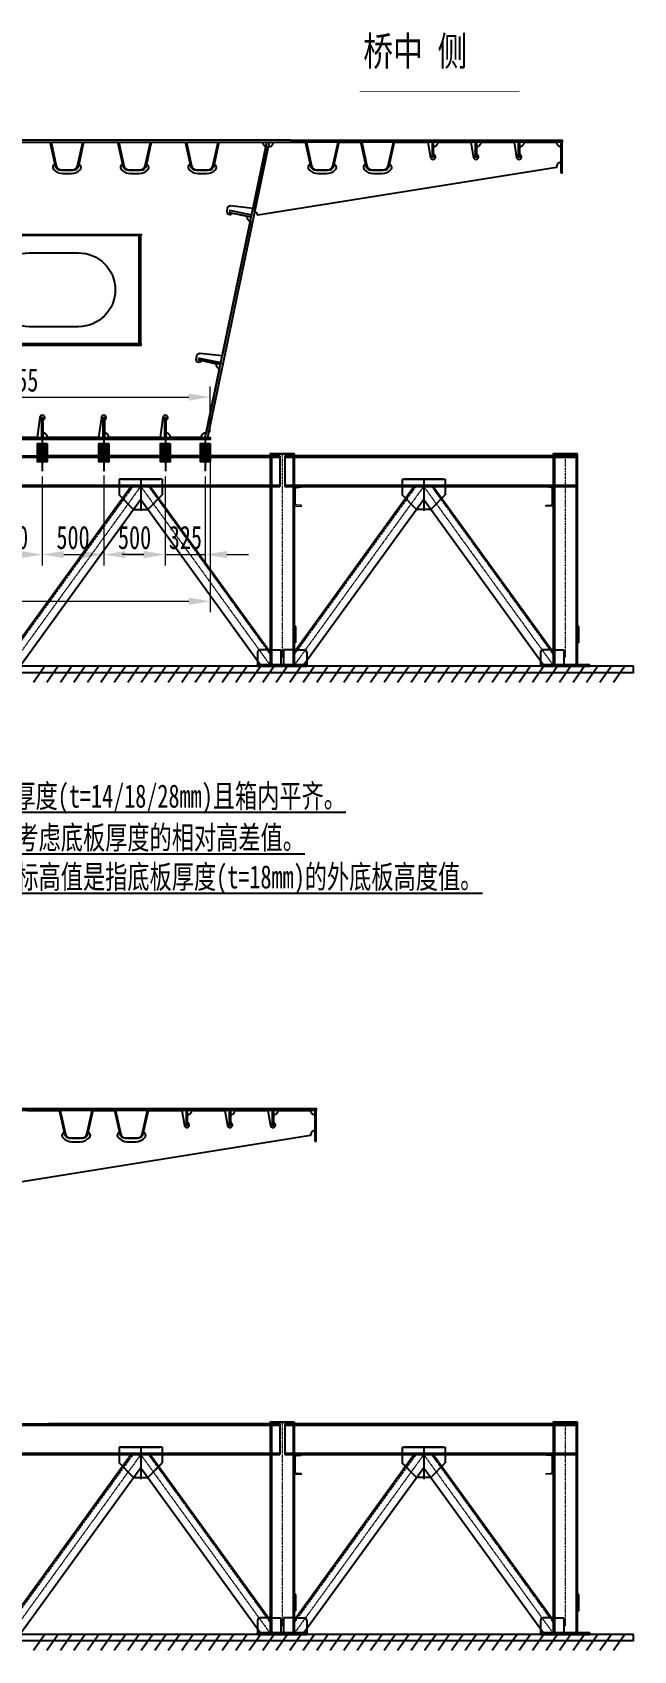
# Model space of a CAD drawing. Extents: x -158665 to 747974, y -1078007 to -307893.
# Drawn here: x 572125 to 577012, y -715950 to -702795 of the extents above; entities that cross this region are included whole.
import ezdxf

# ---------------------------------------------------------------- set-up
doc = ezdxf.new("R2010")
doc.units = 0
doc.header["$LTSCALE"] = 0.02
doc.header["$MEASUREMENT"] = 0
doc.header["$PDMODE"] = 35
doc.header["$PDSIZE"] = 150
doc.linetypes.add('CENTER', pattern=[2, 1.25, -0.25, 0.25, -0.25])
doc.linetypes.add('DASHEDX2', pattern=[38.1, 25.4, -12.7])
doc.layers.get('0').update_dxf_attribs({"linetype": 'CONTINUOUS'})
doc.layers.get('Defpoints').update_dxf_attribs({"linetype": 'CONTINUOUS'})
doc.layers.add('1', color=1, linetype='CONTINUOUS')
for name, color, linetype, lineweight in [('中心线(CENTER)', 1, 'CENTER', 13), ('中粗线', 7, 'CONTINUOUS', 25), ('文字层', 4, 'CONTINUOUS', 13)]:
    doc.layers.add(name, color=color, linetype=linetype, lineweight=lineweight)
doc.styles.add('仿宋', font='仿宋_GB2312_1.ttf', dxfattribs={"width": 0.7})
doc.dimstyles.new('70', dxfattribs={"dimscale": 70, "dimtxt": 2.7, "dimasz": 2.5, "dimexe": 1.25, "dimexo": 0.625, "dimtad": 1, "dimdec": 0, "dimdsep": 46, "dimtxsty": '仿宋', "dimcen": 2.5, "dimclrd": 3, "dimclre": 3, "dimclrt": 4, "dimazin": 0, "dimtfac": 1, "dimtdec": 0, "dimtmove": 0, "dimatfit": 3, "dimfxl": 1.25, "dimlwd": 13, "dimlwe": 13, "dimarcsym": 0})

# ---------------------------------------------------------------- blocks, each defined once
blk = doc.blocks.new('h2')
at = {"color": 8}
for p, q in [((0, 0), (380, 0)), ((2260, 0), (380, 0)), ((2180, 14), (2380, 14)), ((2380, 14), (2180, 14)), ((4480, 14), (4680, 14)), ((4680, 14), (4480, 14)), ((0, -11), (160, -11)), ((155, -11), (2260, -11)), ((4680, 0), (2300, 0)), ((2300, -11), (2700, -11)), ((2700, -11), (4680, -11)), ((0, -239), (160, -239)), ((0, -250), (160, -250)), ((160, -239), (2260, -239)), ((160, -250), (2260, -250)), ((1305, -190), (955, -190)), ((955, -190), (955, -318)), ((974, -190), (1286, -190)), ((1130, -190), (1130, -449)), ((2300, -239), (2400, -239)), ((2300, -239), (2700, -239)), ((2300, -250), (2400, -250)), ((2300, -250), (2700, -250)), ((2700, -239), (4680, -239)), ((2700, -250), (4680, -250)), ((4680, -250), (2780, -250)), ((3255, -190), (3605, -190)), ((3586, -190), (3274, -190)), ((3430, -190), (3430, -449)), ((3605, -190), (3605, -318)), ((4600, -239), (4680, -239)), ((4600, -250), (4680, -250)), ((4680, -250), (4600, -250)), ((4680, -250), (4600, -250)), ((2180, -1577), (2270, -1577)), ((2270, -1577), (2270, -1700)), ((2380, -1577), (2290, -1577)), ((2290, -1577), (2290, -1701)), ((2380, -1577), (2290, -1577)), ((2290, -1577), (2290, -1700)), ((2380, -1577), (2460, -1577)), ((4480, -1577), (4570, -1577)), ((4570, -1577), (4570, -1700)), ((2080, -1597), (2080, -1700)), ((2480, -1700), (2080, -1700)), ((2080, -1700), (2480, -1700)), ((2080, -1712), (2080, -1700)), ((2130, -1700), (2430, -1700)), ((2130, -1700), (2172, -1700)), ((2130, -1700), (2172, -1700)), ((2430, -1700), (2130, -1700)), ((2430, -1700), (2388, -1700)), ((2430, -1700), (2388, -1700)), ((2430, -1700), (2388, -1700)), ((2430, -1700), (2388, -1700)), ((2480, -1597), (2480, -1709)), ((2480, -1597), (2480, -1700)), ((2480, -1712), (2480, -1700)), ((2480, -1712), (2480, -1700)), ((4380, -1597), (4380, -1700)), ((4780, -1700), (4380, -1700)), ((4380, -1700), (4780, -1700)), ((4380, -1712), (4380, -1700)), ((4430, -1700), (4730, -1700)), ((4430, -1700), (4472, -1700)), ((4430, -1700), (4472, -1700)), ((4730, -1700), (4430, -1700)), ((4730, -1700), (4688, -1700)), ((4730, -1700), (4688, -1700)), ((4730, -1700), (4688, -1700)), ((4730, -1700), (4688, -1700)), ((4780, -1712), (4780, -1700)), ((4780, -1712), (4780, -1700)), ((2480, -1712), (2080, -1712)), ((2080, -1712), (2480, -1712)), ((2210, -1712), (2350, -1712)), ((2350, -1712), (2210, -1712)), ((4780, -1712), (4380, -1712)), ((4380, -1712), (4780, -1712)), ((4510, -1712), (4650, -1712)), ((4650, -1712), (4510, -1712))]:
    blk.add_line(p, q, dxfattribs=at)
at = {"color": 8, "linetype": 'DASHEDX2', "ltscale": 10}
for p, q in [((2192, 14), (2192, -1700)), ((2368, 14), (2368, -1700)), ((4492, 14), (4492, -1700)), ((4668, 14), (4668, -1700))]:
    blk.add_line(p, q, dxfattribs=at)
at = {"color": 8, "linetype": 'DASHEDX2', "ltscale": 50}
for p, q in [((0, -11), (160, -11)), ((155, -11), (2260, -11)), ((2300, -11), (2360, -11)), ((2700, -11), (4680, -11))]:
    blk.add_line(p, q, dxfattribs=at)
at = {"color": 8, "ltscale": 50}
for p, q in [((1305, -190), (1305, -318)), ((3255, -190), (3255, -318)), ((4420, -250), (4480, -250)), ((1072, -437), (955, -318)), ((1188, -437), (1305, -318)), ((1188, -437), (1305, -318)), ((1188, -437), (1305, -319)), ((3372, -437), (3255, -318)), ((3372, -437), (3255, -318)), ((3372, -437), (3255, -319)), ((3488, -437), (3605, -318)), ((1072, -437), (1188, -437)), ((3488, -437), (3372, -437)), ((2180, -1577), (2100, -1577)), ((2380, -1577), (2460, -1577)), ((4480, -1577), (4400, -1577))]:
    blk.add_line(p, q, dxfattribs=at)
at = {"color": 8}
for points in [[(2392, -1388), (2380, -1388), (2380, -1516), (2392, -1516)], [(4692, -1388), (4680, -1388), (4680, -1516), (4692, -1516)]]:
    blk.add_lwpolyline(points, close=True, dxfattribs=at)
for centre, start, end in [((2100, -1597), 90, 180), ((2460, -1597), 0, 90), ((2460, -1597), 0.0196, 90.0196), ((2460, -1597), 0, 90), ((4400, -1597), 90, 180)]:
    blk.add_arc(centre, 20, start, end, dxfattribs=at)
at = {"layer": '中心线(CENTER)', "color": 8, "ltscale": 10}
for p, q in [((2280, 14), (2280, -1644)), ((4580, 14), (4580, -1644)), ((1130, -250), (80, -1700)), ((1130, -250), (2180, -1700)), ((3430, -250), (2380, -1700)), ((3430, -250), (4480, -1700))]:
    blk.add_line(p, q, dxfattribs=at)
at = {"layer": '中粗线', "color": 8, "ltscale": 50}
for p, q in [((2260, 0), (2260, -250)), ((2300, 0), (2300, -250)), ((0, 0), (0, -250)), ((1053, -250), (68, -1610)), ((1207, -250), (2192, -1610)), ((3353, -250), (2368, -1610)), ((3507, -250), (4492, -1610)), ((1130, -357), (157, -1700)), ((1130, -357), (2103, -1700)), ((3430, -357), (2457, -1700)), ((3430, -357), (4403, -1700))]:
    blk.add_line(p, q, dxfattribs=at)
at = {"layer": '中粗线', "color": 8, "linetype": 'DASHEDX2', "ltscale": 5}
for p, q in [((1065, -250), (68, -1627)), ((1195, -250), (2192, -1627)), ((3365, -250), (2368, -1627)), ((3495, -250), (4492, -1627))]:
    blk.add_line(p, q, dxfattribs=at)
at = {"layer": '文字层', "color": 8}
for p, q in [((2180, 14), (2180, -1700)), ((2180, 14), (2180, -1700)), ((2380, 14), (2380, -1306)), ((2380, 14), (2380, -1700)), ((4480, 14), (4480, -1700)), ((4480, 14), (4480, -1700)), ((4680, 14), (4680, -1306)), ((4680, 14), (4680, -1700))]:
    blk.add_line(p, q, dxfattribs=at)
for points in [[(2380, -410), (2440, -410, 0.390356), (2433, -403), (2395, -400, -0.393594), (2387, -391), (2387, -269, -0.390356), (2395, -260), (2433, -257, 0.390356), (2440, -250), (2380, -250)], [(4480, -410), (4420, -410, -0.390356), (4427, -403), (4465, -400, 0.393594), (4473, -391), (4473, -269, 0.390356), (4465, -260), (4427, -257, -0.390356), (4420, -250), (4480, -250)]]:
    blk.add_lwpolyline(points, format="xyb", close=True, dxfattribs=at)
blk = doc.blocks.new('TJ')
at = {"color": 8}
blk.add_lwpolyline([(-556, -1726), (19325, -1726), (19325, -1776), (-556, -1776)], close=True, dxfattribs=at)
at = {"color": 8, "xscale": -1}
blk.add_blockref('h2', (4580, -14), dxfattribs=at)
blk = doc.blocks.new('*D508')
at = {"color": 3, "lineweight": 13, "ltscale": 3}
for p, q in [((571706, -706405), (571706, -707128)), ((572206, -706405), (572206, -707128))]:
    blk.add_line(p, q, dxfattribs=at)
at = {"color": 3, "linetype": 'ByBlock', "lineweight": 13, "ltscale": 3}
blk.add_line((571881, -707040), (572031, -707040), dxfattribs=at)
at = {"color": 3, "ltscale": 3}
for points in [[(571881, -707011), (571881, -707069), (571706, -707040)], [(572031, -707011), (572031, -707069), (572206, -707040)]]:
    blk.add_solid(points, dxfattribs=at)
at = {"layer": 'Defpoints', "color": 0, "ltscale": 3}
for p in [(571706, -706361), (572206, -706361), (572206, -707040)]:
    blk.add_point(p, dxfattribs=at)
at = {"color": 4, "ltscale": 3, "insert": (571956, -706902), "char_height": 189, "attachment_point": 5, "style": '仿宋'}
blk.add_mtext('500', dxfattribs=at)
blk = doc.blocks.new('*D509')
at = {"color": 3, "lineweight": 13, "ltscale": 3}
for p, q in [((572206, -706405), (572206, -707128)), ((572706, -706397), (572706, -707128))]:
    blk.add_line(p, q, dxfattribs=at)
at = {"color": 3, "linetype": 'ByBlock', "lineweight": 13, "ltscale": 3}
blk.add_line((572381, -707040), (572531, -707040), dxfattribs=at)
at = {"color": 3, "ltscale": 3}
for points in [[(572381, -707011), (572381, -707069), (572206, -707040)], [(572531, -707011), (572531, -707069), (572706, -707040)]]:
    blk.add_solid(points, dxfattribs=at)
at = {"layer": 'Defpoints', "color": 0, "ltscale": 3}
for p in [(572206, -706361), (572706, -706353), (572706, -707040)]:
    blk.add_point(p, dxfattribs=at)
at = {"color": 4, "ltscale": 3, "insert": (572456, -706902), "char_height": 189, "attachment_point": 5, "style": '仿宋'}
blk.add_mtext('500', dxfattribs=at)
blk = doc.blocks.new('*D510')
at = {"color": 3, "lineweight": 13, "ltscale": 3}
for p, q in [((572706, -706397), (572706, -707128)), ((573206, -706405), (573206, -707128))]:
    blk.add_line(p, q, dxfattribs=at)
at = {"color": 3, "linetype": 'ByBlock', "lineweight": 13, "ltscale": 3}
blk.add_line((572881, -707040), (573031, -707040), dxfattribs=at)
at = {"color": 3, "ltscale": 3}
for points in [[(572881, -707011), (572881, -707069), (572706, -707040)], [(573031, -707011), (573031, -707069), (573206, -707040)]]:
    blk.add_solid(points, dxfattribs=at)
at = {"layer": 'Defpoints', "color": 0, "ltscale": 3}
for p in [(572706, -706353), (573206, -706361), (573206, -707040)]:
    blk.add_point(p, dxfattribs=at)
at = {"color": 4, "ltscale": 3, "insert": (572956, -706902), "char_height": 189, "attachment_point": 5, "style": '仿宋'}
blk.add_mtext('500', dxfattribs=at)
blk = doc.blocks.new('*D511')
at = {"color": 3, "lineweight": 13, "ltscale": 3}
for p, q in [((573206, -706405), (573206, -707128)), ((573531, -706405), (573531, -707128))]:
    blk.add_line(p, q, dxfattribs=at)
at = {"color": 3, "linetype": 'ByBlock', "lineweight": 13, "ltscale": 3}
for p, q in [((573031, -707040), (572856, -707040)), ((573206, -707040), (573531, -707040)), ((573706, -707040), (573881, -707040))]:
    blk.add_line(p, q, dxfattribs=at)
at = {"color": 3, "ltscale": 3}
for points in [[(573031, -707011), (573031, -707069), (573206, -707040)], [(573706, -707011), (573706, -707069), (573531, -707040)]]:
    blk.add_solid(points, dxfattribs=at)
at = {"layer": 'Defpoints', "color": 0, "ltscale": 3}
for p in [(573206, -706361), (573531, -706361), (573531, -707040)]:
    blk.add_point(p, dxfattribs=at)
at = {"color": 4, "ltscale": 3, "insert": (573369, -706902), "char_height": 189, "attachment_point": 5, "style": '仿宋'}
blk.add_mtext('325', dxfattribs=at)
blk = doc.blocks.new('*D496')
at = {"color": 3, "lineweight": 13, "ltscale": 3}
for p, q in [((559241, -706149), (559241, -707507)), ((573571, -706149), (573571, -707507))]:
    blk.add_line(p, q, dxfattribs=at)
at = {"color": 3, "linetype": 'ByBlock', "lineweight": 13, "ltscale": 3}
blk.add_line((559416, -707420), (573396, -707420), dxfattribs=at)
at = {"color": 3, "ltscale": 3}
for points in [[(559416, -707390), (559416, -707449), (559241, -707420)], [(573396, -707390), (573396, -707449), (573571, -707420)]]:
    blk.add_solid(points, dxfattribs=at)
at = {"layer": 'Defpoints', "color": 0, "ltscale": 3}
for p in [(559241, -706106), (573571, -706106), (573571, -707420)]:
    blk.add_point(p, dxfattribs=at)
at = {"color": 4, "ltscale": 3, "insert": (565931, -707281), "char_height": 189, "attachment_point": 5, "style": '仿宋'}
blk.add_mtext('14330', dxfattribs=at)
blk = doc.blocks.new('*D806')
at = {"color": 3, "lineweight": 13, "ltscale": 3}
for p, q in [((570416, -706044), (570416, -705673)), ((573571, -706044), (573571, -705673))]:
    blk.add_line(p, q, dxfattribs=at)
at = {"color": 3, "linetype": 'ByBlock', "lineweight": 13, "ltscale": 3}
blk.add_line((570591, -705760), (573396, -705760), dxfattribs=at)
at = {"color": 3, "ltscale": 3}
for points in [[(570591, -705731), (570591, -705789), (570416, -705760)], [(573396, -705731), (573396, -705789), (573571, -705760)]]:
    blk.add_solid(points, dxfattribs=at)
at = {"layer": 'Defpoints', "color": 0, "ltscale": 3}
for p in [(573571, -705760), (570416, -706088), (573571, -706088)]:
    blk.add_point(p, dxfattribs=at)
at = {"color": 4, "ltscale": 3, "insert": (571994, -705622), "char_height": 189, "attachment_point": 5, "style": '仿宋'}
blk.add_mtext('3155', dxfattribs=at)

msp = doc.modelspace()

# ---------------------------------------------------------------- hatches: boundary and pattern name
at = {"ltscale": 3}
h = msp.add_hatch(dxfattribs=at)
h.set_pattern_fill('ANSI31', style=0)
h.set_pattern_definition([(45, (435905.2723, -729377.69714), (-0.08838834765, 0.08838834765), [])])
h.paths.add_polyline_path([(572246.1, -706136.2), (572246.1, -706286.2), (572166.1, -706286.2), (572166.1, -706136.2)])
h = msp.add_hatch(dxfattribs=at)
h.set_pattern_fill('ANSI31', style=0)
h.set_pattern_definition([(45, (436405.2723, -729377.69714), (-0.08838834765, 0.08838834765), [])])
h.paths.add_polyline_path([(572746.1, -706136.2), (572746.1, -706286.2), (572666.1, -706286.2), (572666.1, -706136.2)])
h = msp.add_hatch(dxfattribs=at)
h.set_pattern_fill('ANSI31', style=0)
h.set_pattern_definition([(45, (436905.2723, -729377.69714), (-0.08838834765, 0.08838834765), [])])
h.paths.add_polyline_path([(573246.1, -706136.2), (573246.1, -706286.2), (573166.1, -706286.2), (573166.1, -706136.2)])
h = msp.add_hatch(dxfattribs=at)
h.set_pattern_fill('ANSI31', style=0)
h.set_pattern_definition([(45, (437230.2723, -729377.69714), (-0.08838834765, 0.08838834765), [])])
h.paths.add_polyline_path([(573571.1, -706136.2), (573571.1, -706286.2), (573491.1, -706286.2), (573491.1, -706136.2)])

# ---------------------------------------------------------------- linework, layer by layer
at = {"color": 6, "ltscale": 3}
for p, q in [((572206.1, -706087.5), (572206.1, -706361)), ((572706.1, -706087.5), (572706.1, -706361)), ((573206.1, -706087.5), (573206.1, -706361)), ((573531.1, -706087.5), (573531.1, -706361))]:
    msp.add_line(p, q, dxfattribs=at)
at = {"color": 8, "ltscale": 3}
for p, q in [((572226.7, -707948.2), (572133.6, -708079.6)), ((572336.3, -707948.2), (572243.3, -708079.6)), ((572446, -707948.2), (572352.9, -708079.6)), ((572555.6, -707948.2), (572462.6, -708079.6)), ((572665.3, -707948.2), (572572.2, -708079.6)), ((572774.9, -707948.2), (572681.9, -708079.6)), ((572884.6, -707948.2), (572791.5, -708079.6)), ((572994.2, -707948.2), (572901.2, -708079.6)), ((573103.9, -707948.2), (573010.8, -708079.6)), ((573213.5, -707948.2), (573120.5, -708079.6)), ((573323.2, -707948.2), (573230.1, -708079.6)), ((573432.8, -707948.2), (573339.8, -708079.6)), ((573542.5, -707948.2), (573449.4, -708079.6)), ((573652.1, -707948.2), (573559.1, -708079.6)), ((573761.8, -707948.2), (573668.7, -708079.6)), ((573871.4, -707948.2), (573778.4, -708079.6)), ((573981.1, -707948.2), (573888, -708079.6)), ((574090.7, -707948.2), (573997.7, -708079.6)), ((574200.4, -707948.2), (574107.3, -708079.6)), ((574310, -707948.2), (574217, -708079.6)), ((574419.7, -707948.2), (574326.6, -708079.6)), ((574529.3, -707948.2), (574436.3, -708079.6)), ((574639, -707948.2), (574546, -708079.6)), ((574748.6, -707948.2), (574655.6, -708079.6)), ((574858.3, -707948.2), (574765.3, -708079.6)), ((574967.9, -707948.2), (574874.9, -708079.6)), ((575077.6, -707948.2), (574984.6, -708079.6)), ((575187.2, -707948.2), (575094.2, -708079.6)), ((575296.9, -707948.2), (575203.9, -708079.6)), ((575406.5, -707948.2), (575313.5, -708079.6)), ((575516.2, -707948.2), (575423.2, -708079.6)), ((575625.8, -707948.2), (575532.8, -708079.6)), ((575735.5, -707948.2), (575642.5, -708079.6)), ((575845.2, -707948.2), (575752.1, -708079.6)), ((575954.8, -707948.2), (575861.8, -708079.6)), ((576064.5, -707948.2), (575971.4, -708079.6)), ((576174.1, -707948.2), (576081.1, -708079.6)), ((576283.8, -707948.2), (576190.7, -708079.6)), ((576393.4, -707948.2), (576300.4, -708079.6)), ((576503.1, -707948.2), (576410, -708079.6)), ((576612.7, -707948.2), (576519.7, -708079.6)), ((576722.4, -707948.2), (576629.3, -708079.6)), ((576832, -707948.2), (576739, -708079.6)), ((576941.7, -707948.2), (576848.6, -708079.6)), ((572226.7, -715818.9), (572133.6, -715950.3)), ((572336.3, -715818.9), (572243.3, -715950.3)), ((572446, -715818.9), (572352.9, -715950.3)), ((572555.6, -715818.9), (572462.6, -715950.3)), ((572665.3, -715818.9), (572572.2, -715950.3)), ((572774.9, -715818.9), (572681.9, -715950.3)), ((572884.6, -715818.9), (572791.5, -715950.3)), ((572994.2, -715818.9), (572901.2, -715950.3)), ((573103.9, -715818.9), (573010.8, -715950.3)), ((573213.5, -715818.9), (573120.5, -715950.3)), ((573323.2, -715818.9), (573230.1, -715950.3)), ((573432.8, -715818.9), (573339.8, -715950.3)), ((573542.5, -715818.9), (573449.4, -715950.3)), ((573652.1, -715818.9), (573559.1, -715950.3)), ((573761.8, -715818.9), (573668.7, -715950.3)), ((573871.4, -715818.9), (573778.4, -715950.3)), ((573981.1, -715818.9), (573888, -715950.3)), ((574090.7, -715818.9), (573997.7, -715950.3)), ((574200.4, -715818.9), (574107.3, -715950.3)), ((574310, -715818.9), (574217, -715950.3)), ((574419.7, -715818.9), (574326.6, -715950.3)), ((574529.3, -715818.9), (574436.3, -715950.3)), ((574639, -715818.9), (574546, -715950.3)), ((574748.6, -715818.9), (574655.6, -715950.3)), ((574858.3, -715818.9), (574765.3, -715950.3)), ((574967.9, -715818.9), (574874.9, -715950.3)), ((575077.6, -715818.9), (574984.6, -715950.3)), ((575187.2, -715818.9), (575094.2, -715950.3)), ((575296.9, -715818.9), (575203.9, -715950.3)), ((575406.5, -715818.9), (575313.5, -715950.3)), ((575516.2, -715818.9), (575423.2, -715950.3)), ((575625.8, -715818.9), (575532.8, -715950.3)), ((575735.5, -715818.9), (575642.5, -715950.3)), ((575845.2, -715818.9), (575752.1, -715950.3)), ((575954.8, -715818.9), (575861.8, -715950.3)), ((576064.5, -715818.9), (575971.4, -715950.3)), ((576174.1, -715818.9), (576081.1, -715950.3)), ((576283.8, -715818.9), (576190.7, -715950.3)), ((576393.4, -715818.9), (576300.4, -715950.3)), ((576503.1, -715818.9), (576410, -715950.3)), ((576612.7, -715818.9), (576519.7, -715950.3)), ((576722.4, -715818.9), (576629.3, -715950.3)), ((576832, -715818.9), (576739, -715950.3)), ((576941.7, -715818.9), (576848.6, -715950.3))]:
    msp.add_line(p, q, dxfattribs=at)
at = {"color": 7, "ltscale": 3}
msp.add_lwpolyline([(574786, -703274.4, 7.78, 7.78, 0), (575754.5, -703274.4, 97.2, 0, 0), (576094.8, -703274.4, 0, 0, 0)], format="xyseb", dxfattribs=at)
at = {"color": 2, "ltscale": 3}
msp.add_lwpolyline([(572001.1, -703687.5), (572261.1, -703687.5), (572273.3, -703697.3), (572310.3, -703867.5, 0.5717692), (572297, -703908.5, 0.2157414), (572372.1, -703942.5), (572440.1, -703942.5, 0.2157414), (572515.3, -703908.5, 0.5717692), (572502, -703867.5), (572539, -703697.3), (572551.1, -703687.5), (572811.1, -703687.5), (572823.3, -703697.3), (572860.3, -703867.5, 0.5717692), (572847, -703908.5, 0.2157414), (572922.1, -703942.5), (572990.1, -703942.5, 0.2157414), (573065.3, -703908.5, 0.5717692), (573052, -703867.5), (573089, -703697.3), (573101.1, -703687.5), (573361.1, -703687.5), (573373.3, -703697.3), (573410.3, -703867.5, 0.5717692), (573397, -703908.5, 0.2157414), (573472.1, -703942.5), (573540.1, -703942.5, 0.2157414), (573615.3, -703908.5, 0.5717692), (573602, -703867.5), (573639, -703697.3), (573651.1, -703687.5), (573996.1, -703687.5, 0.3552568), (574024, -703721.8), (573919, -704225.8), (573736.7, -704206.4, 0.3855079), (573709.5, -704226.1), (573705.4, -704245.7, 0.8490905), (573751.5, -704263.5), (573870.2, -704288.2, 0.4142136), (573897.4, -704329.6), (573669, -705425.8), (573486.7, -705406.4, 0.3855079), (573459.5, -705426.1), (573455.4, -705445.7, 0.8490905), (573501.5, -705463.5), (573620.2, -705488.2, 0.4142136), (573647.4, -705529.6), (573538.3, -706053.2, 0.4757351), (573496.1, -706087.5), (573248.1, -706087.5, 0.4142136), (573213.1, -706052.5), (573213.1, -705946.2, 1.7629799), (573186.3, -705924.8), (573164.1, -706087.5), (572748.1, -706087.5, 0.4142136), (572713.1, -706052.5), (572713.1, -705946.2, 1.7629799), (572686.3, -705924.8), (572664.1, -706087.5), (572248.1, -706087.5, 0.4142136), (572213.1, -706052.5), (572213.1, -705946.2, 1.7629799), (572186.3, -705924.8), (572164.1, -706087.5), (571748.1, -706087.5, 0.4142136)], format="xyb", dxfattribs=at)
at = {"color": 7, "ltscale": 3}
for points in [[(572246.1, -706136.2), (572246.1, -706286.2), (572166.1, -706286.2), (572166.1, -706136.2)], [(572746.1, -706136.2), (572746.1, -706286.2), (572666.1, -706286.2), (572666.1, -706136.2)], [(573246.1, -706136.2), (573246.1, -706286.2), (573166.1, -706286.2), (573166.1, -706136.2)], [(573571.1, -706136.2), (573571.1, -706286.2), (573491.1, -706286.2), (573491.1, -706136.2)]]:
    msp.add_lwpolyline(points, close=True, dxfattribs=at)
at = {"color": 4}
msp.add_lwpolyline([(572226.1, -711558.1), (567956.1, -711558.1), (567956.1, -711542.1), (572226.1, -711542.1)], close=True, dxfattribs=at)
at = {"layer": '1', "color": 4}
msp.add_line((572226.1, -711558.1), (572226.1, -711542.1), dxfattribs=at)
for points in [[(569956.1, -703687.5), (574226.1, -703687.5), (574226.1, -703671.5), (569956.1, -703671.5)], [(574226.1, -703671.5), (576431.1, -703671.5), (576431.1, -703687.5), (574226.1, -703687.5)], [(575375.1, -703807.5), (575387.1, -703807.5), (575387.1, -703687.5), (575375.1, -703687.5)], [(575737.1, -703687.5), (575725.1, -703687.5), (575725.1, -703807.5), (575737.1, -703807.5)], [(576075.1, -703807.5), (576087.1, -703807.5), (576087.1, -703687.5), (576075.1, -703687.5)], [(576421.1, -703937.5), (576431.1, -703937.5), (576431.1, -703687.5), (576421.1, -703687.5)], [(573010.1, -704447.5), (570214.1, -704447.5), (570214.1, -704437.5), (573010.1, -704437.5)], [(573004.1, -705327.5), (572994.1, -705327.5), (572994.1, -704447.5), (573004.1, -704447.5)], [(570214.1, -705337.5), (573010.1, -705337.5), (573010.1, -705327.5), (570214.1, -705327.5)], [(572213.1, -705927.5), (572199.1, -705927.5), (572199.1, -706087.5), (572213.1, -706087.5)], [(572713.1, -705927.5), (572699.1, -705927.5), (572699.1, -706087.5), (572713.1, -706087.5)], [(573213.1, -705927.5), (573199.1, -705927.5), (573199.1, -706087.5), (573213.1, -706087.5)], [(570416.1, -706087.5), (573571.1, -706087.5), (573571.1, -706105.5), (570416.1, -706105.5)], [(572226.1, -711542.1), (574431.1, -711542.1), (574431.1, -711558.1), (572226.1, -711558.1)], [(573375.1, -711678.1), (573387.1, -711678.1), (573387.1, -711558.1), (573375.1, -711558.1)], [(573737.1, -711558.1), (573725.1, -711558.1), (573725.1, -711678.1), (573737.1, -711678.1)], [(574075.1, -711678.1), (574087.1, -711678.1), (574087.1, -711558.1), (574075.1, -711558.1)], [(574421.1, -711808.1), (574431.1, -711808.1), (574431.1, -711558.1), (574421.1, -711558.1)]]:
    msp.add_lwpolyline(points, close=True, dxfattribs=at)
for points in [[(572535, -703687.5), (572541.1, -703687.5), (572499, -703881.3, -0.3528189), (572454.1, -703917.5), (572358.2, -703917.5, -0.3528189), (572313.3, -703881.3), (572271.1, -703687.5), (572277.3, -703687.5), (572319.1, -703880, 0.3528189), (572358.2, -703911.5), (572454.1, -703911.5, 0.3528189), (572493.1, -703880)], [(573085, -703687.5), (573091.1, -703687.5), (573049, -703881.3, -0.3528189), (573004.1, -703917.5), (572908.2, -703917.5, -0.3528189), (572863.3, -703881.3), (572821.1, -703687.5), (572827.3, -703687.5), (572869.1, -703880, 0.3528189), (572908.2, -703911.5), (573004.1, -703911.5, 0.3528189), (573043.1, -703880)], [(573635, -703687.5), (573641.1, -703687.5), (573599, -703881.3, -0.3528189), (573554.1, -703917.5), (573458.2, -703917.5, -0.3528189), (573413.3, -703881.3), (573371.1, -703687.5), (573377.3, -703687.5), (573419.1, -703880, 0.3528189), (573458.2, -703911.5), (573554.1, -703911.5, 0.3528189), (573593.1, -703880)], [(574042.4, -703721.8, 0.4757351), (574084.5, -703687.5), (574226.1, -703687.5), (574346.1, -703687.5), (574385.3, -703867.5, 0.5717692), (574372, -703908.5, 0.2157414), (574447.1, -703942.5), (574515.1, -703942.5, 0.2157414), (574590.3, -703908.5, 0.5717692), (574577, -703867.5), (574616.1, -703687.5), (574796.1, -703687.5), (574835.3, -703867.5, 0.5717692), (574822, -703908.5, 0.2157414), (574897.1, -703942.5), (574965.1, -703942.5, 0.2157414), (575040.3, -703908.5, 0.5717692), (575027, -703867.5), (575066.1, -703687.5), (575340.1, -703687.5), (575361.4, -703810.9, 1.7811251), (575387.1, -703788.4), (575387.1, -703722.5, 0.4142136), (575422.1, -703687.5), (575690.1, -703687.5), (575711.4, -703810.9, 1.7811251), (575737.1, -703788.4), (575737.1, -703722.5, 0.4142136), (575772.1, -703687.5), (576040.1, -703687.5), (576061.4, -703810.9, 1.7811251), (576087.1, -703788.4), (576087.1, -703722.5, 0.4142136), (576122.1, -703687.5), (576386.1, -703687.5, 0.4142136), (576421.1, -703722.5), (576421.1, -703852.5, 0.4615482), (576386.6, -703893), (573959.1, -704282, 0.311127), (573931.7, -704253.2)], [(574610, -703687.5), (574616.1, -703687.5), (574574, -703881.3, -0.3528189), (574529.1, -703917.5), (574433.2, -703917.5, -0.3528189), (574388.3, -703881.3), (574346.1, -703687.5), (574352.3, -703687.5), (574394.1, -703880, 0.3528189), (574433.2, -703911.5), (574529.1, -703911.5, 0.3528189), (574568.1, -703880)], [(575060, -703687.5), (575066.1, -703687.5), (575024, -703881.3, -0.3528189), (574979.1, -703917.5), (574883.2, -703917.5, -0.3528189), (574838.3, -703881.3), (574796.1, -703687.5), (574802.3, -703687.5), (574844.1, -703880, 0.3528189), (574883.2, -703911.5), (574979.1, -703911.5, 0.3528189), (575018.1, -703880)], [(572610, -711558.1), (572616.1, -711558.1), (572574, -711751.9, -0.3528189), (572529.1, -711788.1), (572433.2, -711788.1, -0.3528189), (572388.3, -711751.9), (572346.1, -711558.1), (572352.3, -711558.1), (572394.1, -711750.6, 0.3528189), (572433.2, -711782.1), (572529.1, -711782.1, 0.3528189), (572568.1, -711750.6)], [(573060, -711558.1), (573066.1, -711558.1), (573024, -711751.9, -0.3528189), (572979.1, -711788.1), (572883.2, -711788.1, -0.3528189), (572838.3, -711751.9), (572796.1, -711558.1), (572802.3, -711558.1), (572844.1, -711750.6, 0.3528189), (572883.2, -711782.1), (572979.1, -711782.1, 0.3528189), (573018.1, -711750.6)]]:
    msp.add_lwpolyline(points, format="xyb", close=True, dxfattribs=at)
for points in [[(574031.1, -703687.5), (574049.5, -703687.5), (573549.5, -706087.5), (573531.1, -706087.5), (574031.1, -703687.5)], [(573907.8, -704279.7), (573731.6, -704243), (573728.3, -704258.6), (573904.5, -704295.3), (573907.8, -704279.7)], [(573654.5, -705495.3), (573478.3, -705458.6), (573481.6, -705443), (573657.8, -705479.7), (573654.5, -705495.3)]]:
    msp.add_lwpolyline(points, dxfattribs=at)
at = {"layer": '1', "color": 2}
msp.add_lwpolyline([(572499.1, -704587.5, -1), (572499.1, -705187.5), (572099.1, -705187.5, -1), (572099.1, -704587.5)], format="xyb", close=True, dxfattribs=at)
at = {"layer": '1', "color": 4}
msp.add_lwpolyline([(572084.5, -711558.1), (572226.1, -711558.1), (572346.1, -711558.1), (572385.3, -711738.1, 0.5717692), (572372, -711779.1, 0.2157414), (572447.1, -711813.1), (572515.1, -711813.1, 0.2157414), (572590.3, -711779.1, 0.5717692), (572577, -711738.1), (572616.1, -711558.1), (572796.1, -711558.1), (572835.3, -711738.1, 0.5717692), (572822, -711779.1, 0.2157414), (572897.1, -711813.1), (572965.1, -711813.1, 0.2157414), (573040.3, -711779.1, 0.5717692), (573027, -711738.1), (573066.1, -711558.1), (573340.1, -711558.1), (573361.4, -711681.5, 1.7811251), (573387.1, -711659), (573387.1, -711593.1, 0.4142136), (573422.1, -711558.1), (573690.1, -711558.1), (573711.4, -711681.5, 1.7811251), (573737.1, -711659), (573737.1, -711593.1, 0.4142136), (573772.1, -711558.1), (574040.1, -711558.1), (574061.4, -711681.5, 1.7811251), (574087.1, -711659), (574087.1, -711593.1, 0.4142136), (574122.1, -711558.1), (574386.1, -711558.1, 0.4142136), (574421.1, -711593.1), (574421.1, -711723.1, 0.4615482), (574386.6, -711763.6), (571959.1, -712152.6, 0.311127)], format="xyb", dxfattribs=at)

# ---------------------------------------------------------------- block references
at = {"xscale": -1}
for p in [(576456.1, -706222.2), (576456.1, -714092.9)]:
    msp.add_blockref('TJ', p, dxfattribs=at)

# ---------------------------------------------------------------- texts
at = {"color": 7, "ltscale": 3, "style": '仿宋', "width": 0.75}
msp.add_text('桥中 侧', height=236.25, dxfattribs=at).set_placement((574815.3, -703065.6))
at = {"color": 1, "style": '仿宋', "width": 0.7}
for s, p in [('说明：%%U底板存在 3种厚度(t=14/18/28mm)且箱内平齐。', (570346.9, -709097.3)), ('%%U制作胎架时应考虑底板厚度的相对高差值。', (570912.3, -709435)), ('%%U本图给的胎架标高值是指底板厚度(t=18mm)的外底板高度值。', (570912.3, -709754.2))]:
    msp.add_text(s, height=189, dxfattribs=at).set_placement(p)

# ---------------------------------------------------------------- dimensions: what is measured, and where the dimension line sits
at = {"color": 33, "ltscale": 3}
dim = msp.add_linear_dim(base=(573571.1, -705760.2), p1=(570416.1, -706087.5), p2=(573571.1, -706087.5), angle=180, dimstyle='70', override={"dimtmove": 1}, dxfattribs=at)
dim.commit()
dim.dimension.update_dxf_attribs({"geometry": '*D806', "text_midpoint": (571993.6, -705622)})
dim = msp.add_linear_dim(base=(573571.1, -707419.6), p1=(559241.1, -706105.5), p2=(573571.1, -706105.5), dimstyle='70', dxfattribs=at)
dim.commit()
dim.dimension.update_dxf_attribs({"geometry": '*D496', "text_midpoint": (565931.2, -707419.6), "dimtype": 160})
for base, p1, p2, picture, middle in [((572206.1, -707040.3), (571706.1, -706361), (572206.1, -706361), '*D508', (571956.1, -706902)), ((572706.1, -707040.3), (572206.1, -706361), (572706.1, -706352.8), '*D509', (572456.1, -706902)), ((573206.1, -707040.3), (572706.1, -706352.8), (573206.1, -706361), '*D510', (572956.1, -706902)), ((573531.1, -707040.3), (573206.1, -706361), (573531.1, -706361), '*D511', (573368.6, -706902))]:
    dim = msp.add_linear_dim(base=base, p1=p1, p2=p2, dimstyle='70', override={"dimtmove": 1}, dxfattribs=at)
    dim.commit()
    dim.dimension.update_dxf_attribs({"geometry": picture, "text_midpoint": middle})

doc.saveas('drawing.dxf')
